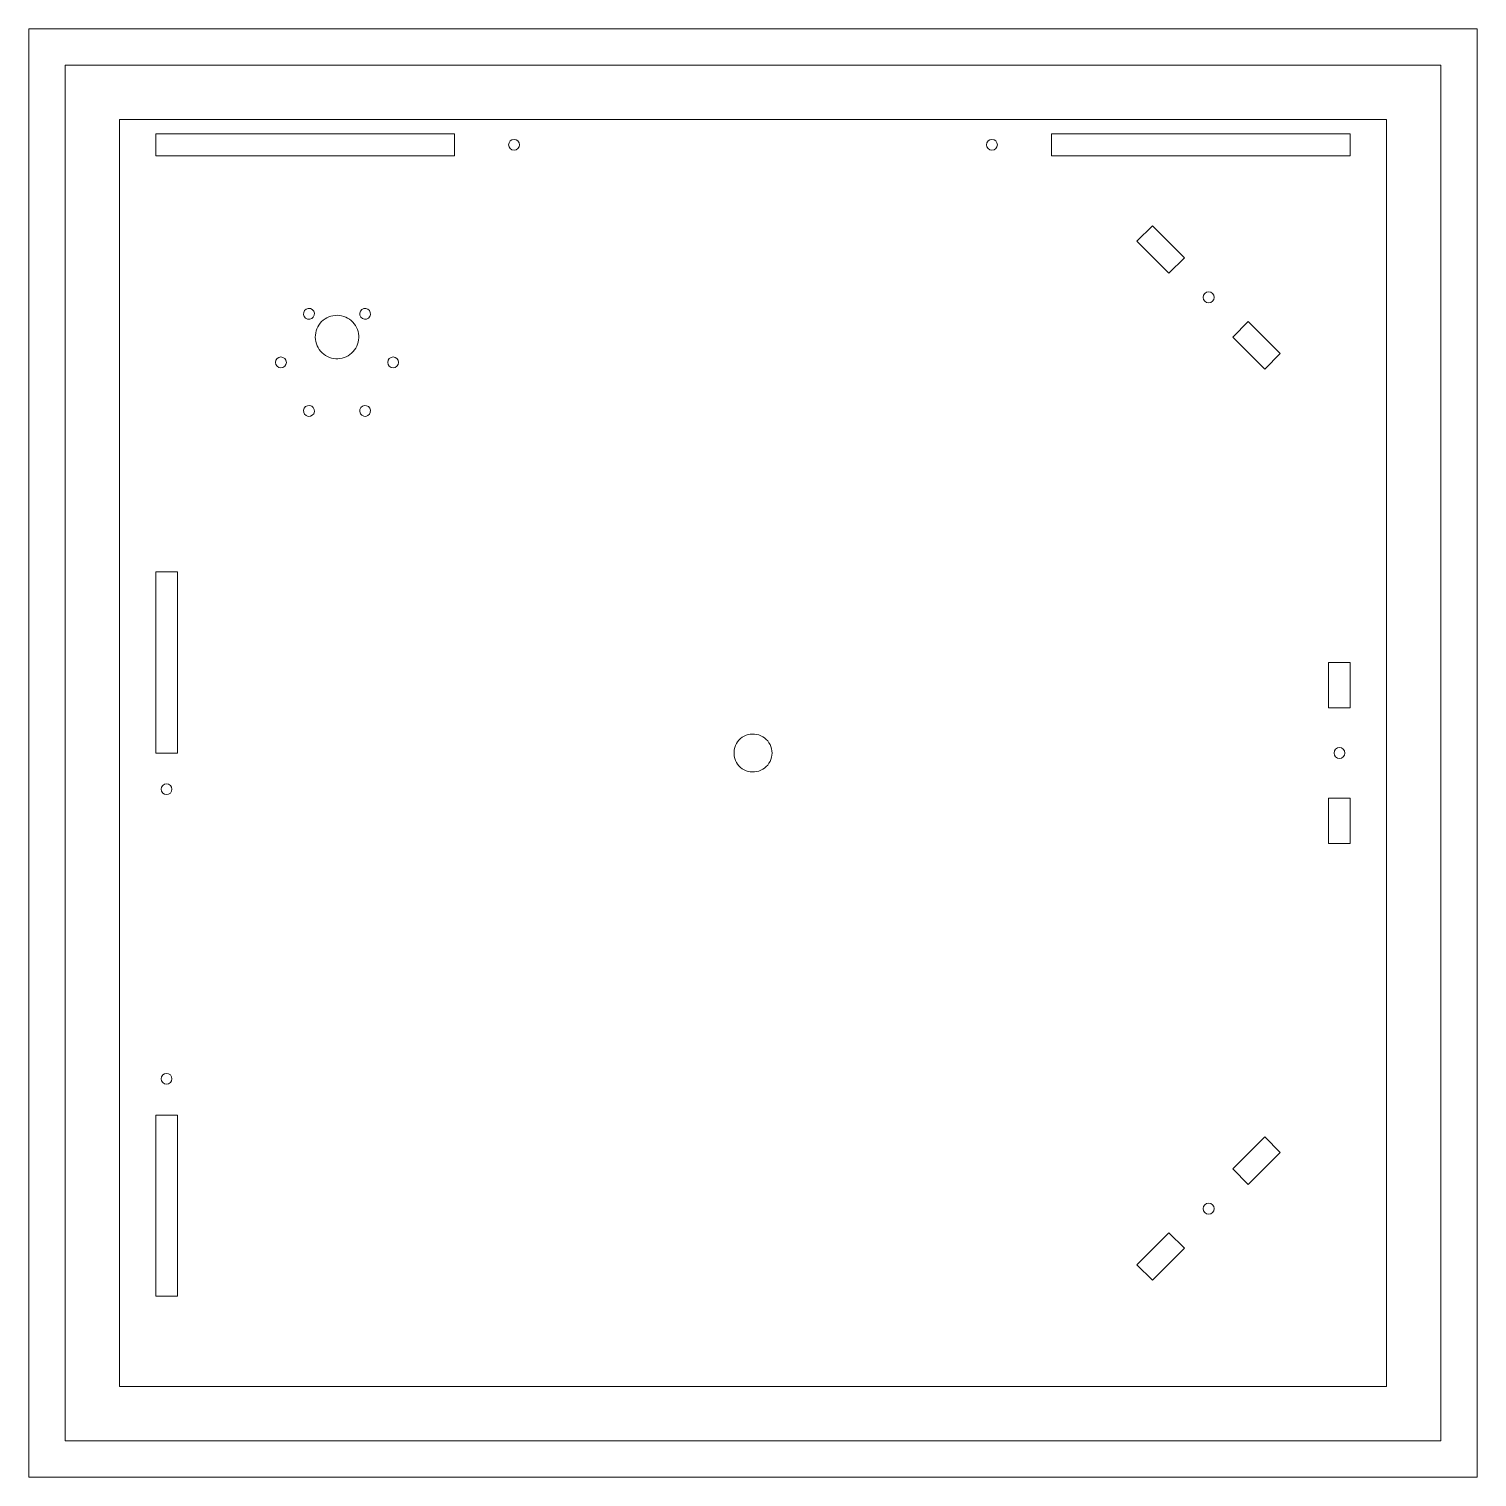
# Model space of a CAD drawing. Header units: millimetres. Extents: x 0 to 1400, y 0 to 1400.
# Drawn here: x 0 to 400, y 0 to 400 of the extents above; entities that cross this region are included whole.
import ezdxf

# ---------------------------------------------------------------- set-up
doc = ezdxf.new("R2010")
doc.units = ezdxf.units.MM
doc.layers.get('0').update_dxf_attribs({"linetype": 'CONTINUOUS', "lineweight": 0})

# ---------------------------------------------------------------- blocks, each defined once
blk = doc.blocks.new('b1')
for p, q in [((25, -375), (25, -25)), ((25, -25), (375, -25)), ((375, -25), (375, -375)), ((35, -35), (35, -29)), ((35, -29), (117.5, -29)), ((117.5, -29), (117.5, -35)), ((132.5, -32), (132.614, -31.426)), ((132.614, -32.574), (132.5, -32)), ((132.614, -31.426), (132.939, -30.939)), ((132.939, -30.939), (133.426, -30.614)), ((133.426, -30.614), (134, -30.5)), ((134, -30.5), (134.574, -30.614)), ((134.574, -30.614), (135.061, -30.939)), ((135.061, -30.939), (135.386, -31.426)), ((135.386, -31.426), (135.5, -32)), ((135.5, -32), (135.386, -32.574)), ((264.5, -32), (264.614, -31.426)), ((264.614, -32.574), (264.5, -32)), ((264.614, -31.426), (264.939, -30.939)), ((264.939, -30.939), (265.426, -30.614)), ((265.426, -30.614), (266, -30.5)), ((266, -30.5), (266.574, -30.614)), ((266.574, -30.614), (267.061, -30.939)), ((267.061, -30.939), (267.386, -31.426)), ((267.386, -31.426), (267.5, -32)), ((267.5, -32), (267.386, -32.574)), ((282.5, -35), (282.5, -29)), ((282.5, -29), (365, -29)), ((365, -29), (365, -35)), ((117.5, -35), (35, -35)), ((132.939, -33.061), (132.614, -32.574)), ((133.426, -33.386), (132.939, -33.061)), ((134, -33.5), (133.426, -33.386)), ((134.574, -33.386), (134, -33.5)), ((135.061, -33.061), (134.574, -33.386)), ((135.386, -32.574), (135.061, -33.061)), ((264.939, -33.061), (264.614, -32.574)), ((265.426, -33.386), (264.939, -33.061)), ((266, -33.5), (265.426, -33.386)), ((266.574, -33.386), (266, -33.5)), ((267.061, -33.061), (266.574, -33.386)), ((267.386, -32.574), (267.061, -33.061)), ((365, -35), (282.5, -35)), ((306.066, -58.579), (310.309, -54.336)), ((310.309, -54.336), (319.147, -63.175)), ((314.905, -67.417), (306.066, -58.579)), ((319.147, -63.175), (314.905, -67.417)), ((324.365, -74.135), (324.479, -73.561)), ((324.479, -74.709), (324.365, -74.135)), ((324.479, -73.561), (324.804, -73.074)), ((324.804, -75.196), (324.479, -74.709)), ((324.804, -73.074), (325.291, -72.749)), ((325.291, -75.521), (324.804, -75.196)), ((325.291, -72.749), (325.865, -72.635)), ((325.865, -75.635), (325.291, -75.521)), ((325.865, -72.635), (326.439, -72.749)), ((326.439, -75.521), (325.865, -75.635)), ((326.439, -72.749), (326.926, -73.074)), ((326.926, -75.196), (326.439, -75.521)), ((326.926, -73.074), (327.251, -73.561)), ((327.251, -74.709), (326.926, -75.196)), ((327.251, -73.561), (327.365, -74.135)), ((327.365, -74.135), (327.251, -74.709)), ((75.858, -78.868), (75.896, -78.284)), ((76.046, -79.422), (75.858, -78.868)), ((75.896, -78.284), (76.155, -77.758)), ((76.432, -79.862), (76.046, -79.422)), ((76.155, -77.758), (76.595, -77.373)), ((76.957, -80.121), (76.432, -79.862)), ((76.595, -77.373), (77.149, -77.184)), ((77.149, -77.184), (77.733, -77.222)), ((78.095, -79.971), (77.541, -80.159)), ((77.733, -77.222), (78.258, -77.482)), ((78.535, -79.585), (78.095, -79.971)), ((78.258, -77.482), (78.644, -77.922)), ((78.794, -79.06), (78.535, -79.585)), ((78.644, -77.922), (78.832, -78.476)), ((78.832, -78.476), (78.794, -79.06)), ((81.777, -80.096), (82.292, -79.79)), ((82.292, -79.79), (82.834, -79.537)), ((82.834, -79.537), (83.399, -79.34)), ((83.399, -79.34), (83.98, -79.2)), ((83.98, -79.2), (84.573, -79.118)), ((84.573, -79.118), (85.17, -79.096)), ((85.17, -79.096), (85.767, -79.133)), ((85.767, -79.133), (86.357, -79.23)), ((86.357, -79.23), (86.935, -79.385)), ((86.935, -79.385), (87.494, -79.596)), ((87.494, -79.596), (88.03, -79.862)), ((88.03, -79.862), (88.537, -80.18)), ((91.358, -78.476), (91.546, -77.922)), ((91.396, -79.06), (91.358, -78.476)), ((91.655, -79.585), (91.396, -79.06)), ((91.546, -77.922), (91.932, -77.482)), ((92.096, -79.971), (91.655, -79.585)), ((91.932, -77.482), (92.458, -77.222)), ((92.649, -80.159), (92.096, -79.971)), ((92.458, -77.222), (93.042, -77.184)), ((93.042, -77.184), (93.595, -77.373)), ((93.758, -79.862), (93.233, -80.121)), ((93.595, -77.373), (94.035, -77.758)), ((94.144, -79.422), (93.758, -79.862)), ((94.035, -77.758), (94.294, -78.284)), ((94.332, -78.868), (94.144, -79.422)), ((94.294, -78.284), (94.332, -78.868)), ((77.541, -80.159), (76.957, -80.121)), ((79.118, -84.573), (79.2, -83.98)), ((79.2, -83.98), (79.34, -83.399)), ((79.34, -83.399), (79.537, -82.834)), ((79.537, -82.834), (79.79, -82.292)), ((79.79, -82.292), (80.096, -81.777)), ((80.096, -81.777), (80.452, -81.296)), ((80.452, -81.296), (80.853, -80.853)), ((80.853, -80.853), (81.296, -80.452)), ((81.296, -80.452), (81.777, -80.096)), ((88.537, -80.18), (89.009, -80.548)), ((89.009, -80.548), (89.442, -80.96)), ((89.442, -80.96), (89.832, -81.413)), ((89.832, -81.413), (90.176, -81.903)), ((90.176, -81.903), (90.468, -82.424)), ((90.468, -82.424), (90.707, -82.973)), ((90.707, -82.973), (90.891, -83.542)), ((90.891, -83.542), (91.016, -84.126)), ((93.233, -80.121), (92.649, -80.159)), ((332.583, -85.095), (336.825, -80.853)), ((336.825, -80.853), (345.664, -89.691)), ((79.096, -85.17), (79.118, -84.573)), ((79.133, -85.767), (79.096, -85.17)), ((79.23, -86.357), (79.133, -85.767)), ((79.385, -86.935), (79.23, -86.357)), ((79.596, -87.494), (79.385, -86.935)), ((79.862, -88.03), (79.596, -87.494)), ((90.533, -87.631), (90.253, -88.159)), ((90.758, -87.077), (90.533, -87.631)), ((90.928, -86.503), (90.758, -87.077)), ((91.039, -85.915), (90.928, -86.503)), ((91.016, -84.126), (91.084, -84.721)), ((91.091, -85.319), (91.039, -85.915)), ((91.084, -84.721), (91.091, -85.319)), ((341.421, -93.934), (332.583, -85.095)), ((68.095, -92.096), (68.209, -91.521)), ((68.209, -91.521), (68.534, -91.034)), ((68.534, -91.034), (69.021, -90.71)), ((69.021, -90.71), (69.595, -90.595)), ((69.595, -90.595), (70.169, -90.709)), ((70.169, -90.709), (70.657, -91.034)), ((70.657, -91.034), (70.981, -91.521)), ((70.981, -91.521), (71.095, -92.095)), ((80.18, -88.537), (79.862, -88.03)), ((80.548, -89.009), (80.18, -88.537)), ((80.96, -89.442), (80.548, -89.009)), ((81.413, -89.832), (80.96, -89.442)), ((81.903, -90.176), (81.413, -89.832)), ((82.424, -90.468), (81.903, -90.176)), ((82.973, -90.707), (82.424, -90.468)), ((83.542, -90.891), (82.973, -90.707)), ((84.126, -91.016), (83.542, -90.891)), ((84.721, -91.084), (84.126, -91.016)), ((85.319, -91.091), (84.721, -91.084)), ((85.915, -91.039), (85.319, -91.091)), ((86.503, -90.928), (85.915, -91.039)), ((87.077, -90.758), (86.503, -90.928)), ((87.631, -90.533), (87.077, -90.758)), ((88.159, -90.253), (87.631, -90.533)), ((88.658, -89.923), (88.159, -90.253)), ((89.121, -89.544), (88.658, -89.923)), ((89.544, -89.121), (89.121, -89.544)), ((89.923, -88.658), (89.544, -89.121)), ((90.253, -88.159), (89.923, -88.658)), ((99.095, -92.095), (99.209, -91.521)), ((99.209, -91.521), (99.534, -91.034)), ((99.534, -91.034), (100.021, -90.709)), ((100.021, -90.709), (100.595, -90.595)), ((100.595, -90.595), (101.169, -90.71)), ((101.169, -90.71), (101.656, -91.034)), ((101.656, -91.034), (101.981, -91.521)), ((101.981, -91.521), (102.095, -92.096)), ((345.664, -89.691), (341.421, -93.934)), ((68.209, -92.669), (68.095, -92.096)), ((68.535, -93.156), (68.209, -92.669)), ((69.021, -93.481), (68.535, -93.156)), ((69.595, -93.595), (69.021, -93.481)), ((70.17, -93.481), (69.595, -93.595)), ((70.656, -93.156), (70.17, -93.481)), ((70.981, -92.67), (70.656, -93.156)), ((71.095, -92.095), (70.981, -92.67)), ((99.209, -92.67), (99.095, -92.095)), ((99.534, -93.156), (99.209, -92.67)), ((100.021, -93.481), (99.534, -93.156)), ((100.596, -93.595), (100.021, -93.481)), ((101.169, -93.481), (100.596, -93.595)), ((101.656, -93.156), (101.169, -93.481)), ((101.982, -92.669), (101.656, -93.156)), ((102.095, -92.096), (101.982, -92.669)), ((75.858, -105.322), (76.046, -104.768)), ((75.896, -105.907), (75.858, -105.322)), ((76.155, -106.432), (75.896, -105.907)), ((76.046, -104.768), (76.432, -104.328)), ((76.595, -106.817), (76.155, -106.432)), ((76.432, -104.328), (76.957, -104.069)), ((77.149, -107.006), (76.595, -106.817)), ((76.957, -104.069), (77.541, -104.031)), ((77.733, -106.968), (77.149, -107.006)), ((77.541, -104.031), (78.095, -104.219)), ((78.258, -106.708), (77.733, -106.968)), ((78.095, -104.219), (78.535, -104.605)), ((78.644, -106.268), (78.258, -106.708)), ((78.535, -104.605), (78.794, -105.13)), ((78.832, -105.714), (78.644, -106.268)), ((78.794, -105.13), (78.832, -105.714)), ((91.358, -105.714), (91.396, -105.13)), ((91.546, -106.268), (91.358, -105.714)), ((91.396, -105.13), (91.655, -104.605)), ((91.932, -106.708), (91.546, -106.268)), ((91.655, -104.605), (92.095, -104.219)), ((92.457, -106.968), (91.932, -106.708)), ((92.095, -104.219), (92.649, -104.031)), ((93.041, -107.006), (92.457, -106.968)), ((92.649, -104.031), (93.233, -104.069)), ((93.595, -106.817), (93.041, -107.006)), ((93.233, -104.069), (93.758, -104.328)), ((94.035, -106.432), (93.595, -106.817)), ((93.758, -104.328), (94.145, -104.768)), ((94.294, -105.907), (94.035, -106.432)), ((94.145, -104.768), (94.332, -105.322)), ((94.332, -105.322), (94.294, -105.907)), ((35, -200), (35, -150)), ((35, -150), (41, -150)), ((41, -150), (41, -200)), ((359, -187.5), (359, -175)), ((359, -175), (365, -175)), ((365, -175), (365, -187.5)), ((365, -187.5), (359, -187.5)), ((196.562, -196.032), (197.037, -195.666)), ((197.037, -195.666), (197.55, -195.357)), ((197.55, -195.357), (198.095, -195.108)), ((198.095, -195.108), (198.665, -194.922)), ((198.665, -194.922), (199.253, -194.803)), ((199.253, -194.803), (199.85, -194.752)), ((199.85, -194.752), (200.449, -194.769)), ((200.449, -194.769), (201.043, -194.855)), ((201.043, -194.855), (201.622, -195.007)), ((201.622, -195.007), (202.181, -195.224)), ((202.181, -195.224), (202.711, -195.504)), ((202.711, -195.504), (203.206, -195.843)), ((203.206, -195.843), (203.659, -196.235)), ((41, -200), (35, -200)), ((194.759, -199.7), (194.827, -199.105)), ((194.759, -200.3), (194.759, -199.7)), ((194.827, -199.105), (194.963, -198.521)), ((194.963, -198.521), (195.164, -197.956)), ((195.164, -197.956), (195.429, -197.418)), ((195.429, -197.418), (195.753, -196.914)), ((195.753, -196.914), (196.132, -196.45)), ((196.132, -196.45), (196.562, -196.032)), ((203.659, -196.235), (204.064, -196.677)), ((204.064, -196.677), (204.417, -197.162)), ((204.417, -197.162), (204.711, -197.684)), ((204.711, -197.684), (204.945, -198.236)), ((204.945, -198.236), (205.114, -198.811)), ((205.114, -198.811), (205.216, -199.402)), ((205.216, -199.402), (205.25, -200)), ((205.25, -200), (205.216, -200.598)), ((360.5, -200), (360.614, -199.426)), ((360.614, -200.574), (360.5, -200)), ((360.614, -199.426), (360.939, -198.939)), ((360.939, -198.939), (361.426, -198.614)), ((361.426, -198.614), (362, -198.5)), ((362, -198.5), (362.574, -198.614)), ((362.574, -198.614), (363.061, -198.939)), ((363.061, -198.939), (363.386, -199.426)), ((363.386, -199.426), (363.5, -200)), ((363.5, -200), (363.386, -200.574)), ((194.827, -200.895), (194.759, -200.3)), ((194.963, -201.479), (194.827, -200.895)), ((195.164, -202.044), (194.963, -201.479)), ((195.429, -202.582), (195.164, -202.044)), ((195.753, -203.086), (195.429, -202.582)), ((196.132, -203.55), (195.753, -203.086)), ((196.562, -203.968), (196.132, -203.55)), ((197.037, -204.334), (196.562, -203.968)), ((203.659, -203.765), (203.206, -204.157)), ((204.064, -203.323), (203.659, -203.765)), ((204.417, -202.838), (204.064, -203.323)), ((204.711, -202.316), (204.417, -202.838)), ((204.945, -201.764), (204.711, -202.316)), ((205.114, -201.189), (204.945, -201.764)), ((205.216, -200.598), (205.114, -201.189)), ((360.939, -201.061), (360.614, -200.574)), ((361.426, -201.386), (360.939, -201.061)), ((362, -201.5), (361.426, -201.386)), ((362.574, -201.386), (362, -201.5)), ((363.061, -201.061), (362.574, -201.386)), ((363.386, -200.574), (363.061, -201.061)), ((197.55, -204.643), (197.037, -204.334)), ((198.095, -204.892), (197.55, -204.643)), ((198.665, -205.078), (198.095, -204.892)), ((199.253, -205.197), (198.665, -205.078)), ((199.85, -205.248), (199.253, -205.197)), ((200.449, -205.231), (199.85, -205.248)), ((201.043, -205.145), (200.449, -205.231)), ((201.622, -204.993), (201.043, -205.145)), ((202.181, -204.776), (201.622, -204.993)), ((202.711, -204.496), (202.181, -204.776)), ((203.206, -204.157), (202.711, -204.496)), ((36.5, -210), (36.614, -209.426)), ((36.614, -210.574), (36.5, -210)), ((36.614, -209.426), (36.939, -208.939)), ((36.939, -211.061), (36.614, -210.574)), ((36.939, -208.939), (37.426, -208.614)), ((37.426, -211.386), (36.939, -211.061)), ((37.426, -208.614), (38, -208.5)), ((38, -211.5), (37.426, -211.386)), ((38, -208.5), (38.574, -208.614)), ((38.574, -211.386), (38, -211.5)), ((38.574, -208.614), (39.061, -208.939)), ((39.061, -211.061), (38.574, -211.386)), ((39.061, -208.939), (39.386, -209.426)), ((39.386, -210.574), (39.061, -211.061)), ((39.386, -209.426), (39.5, -210)), ((39.5, -210), (39.386, -210.574)), ((359, -225), (359, -212.5)), ((359, -212.5), (365, -212.5)), ((365, -212.5), (365, -225)), ((365, -225), (359, -225)), ((36.5, -290), (36.614, -289.426)), ((36.614, -290.574), (36.5, -290)), ((36.614, -289.426), (36.939, -288.939)), ((36.939, -291.061), (36.614, -290.574)), ((36.939, -288.939), (37.426, -288.614)), ((37.426, -291.386), (36.939, -291.061)), ((37.426, -288.614), (38, -288.5)), ((38, -291.5), (37.426, -291.386)), ((38, -288.5), (38.574, -288.614)), ((38.574, -291.386), (38, -291.5)), ((38.574, -288.614), (39.061, -288.939)), ((39.061, -291.061), (38.574, -291.386)), ((39.061, -288.939), (39.386, -289.426)), ((39.386, -290.574), (39.061, -291.061)), ((39.386, -289.426), (39.5, -290)), ((39.5, -290), (39.386, -290.574)), ((35, -350), (35, -300)), ((35, -300), (41, -300)), ((41, -300), (41, -350)), ((332.583, -314.905), (341.421, -306.066)), ((341.421, -306.066), (345.664, -310.309)), ((345.664, -310.309), (336.825, -319.147)), ((336.825, -319.147), (332.583, -314.905)), ((324.365, -325.865), (324.479, -325.291)), ((324.479, -326.439), (324.365, -325.865)), ((324.479, -325.291), (324.804, -324.804)), ((324.804, -326.926), (324.479, -326.439)), ((324.804, -324.804), (325.291, -324.479)), ((325.291, -327.251), (324.804, -326.926)), ((325.291, -324.479), (325.865, -324.365)), ((325.865, -327.365), (325.291, -327.251)), ((325.865, -324.365), (326.439, -324.479)), ((326.439, -327.251), (325.865, -327.365)), ((326.439, -324.479), (326.926, -324.804)), ((326.926, -326.926), (326.439, -327.251)), ((326.926, -324.804), (327.251, -325.291)), ((327.251, -326.439), (326.926, -326.926)), ((327.251, -325.291), (327.365, -325.865)), ((327.365, -325.865), (327.251, -326.439)), ((306.066, -341.421), (314.905, -332.583)), ((314.905, -332.583), (319.147, -336.825)), ((319.147, -336.825), (310.309, -345.664)), ((310.309, -345.664), (306.066, -341.421)), ((41, -350), (35, -350)), ((375, -375), (25, -375))]:
    blk.add_line(p, q)
blk = doc.blocks.new('f1')
at = {"color": 1}
for p, q in [((0, -400), (0, 0)), ((0, 0), (400, 0)), ((400, 0), (400, -400)), ((10, -390), (10, -10)), ((10, -10), (390, -10)), ((390, -10), (390, -390)), ((390, -390), (10, -390)), ((400, -400), (0, -400))]:
    blk.add_line(p, q, dxfattribs=at)

msp = doc.modelspace()

# ---------------------------------------------------------------- block references
for name in ['f1', 'b1']:
    msp.add_blockref(name, (0, 400))

doc.saveas('drawing.dxf')
